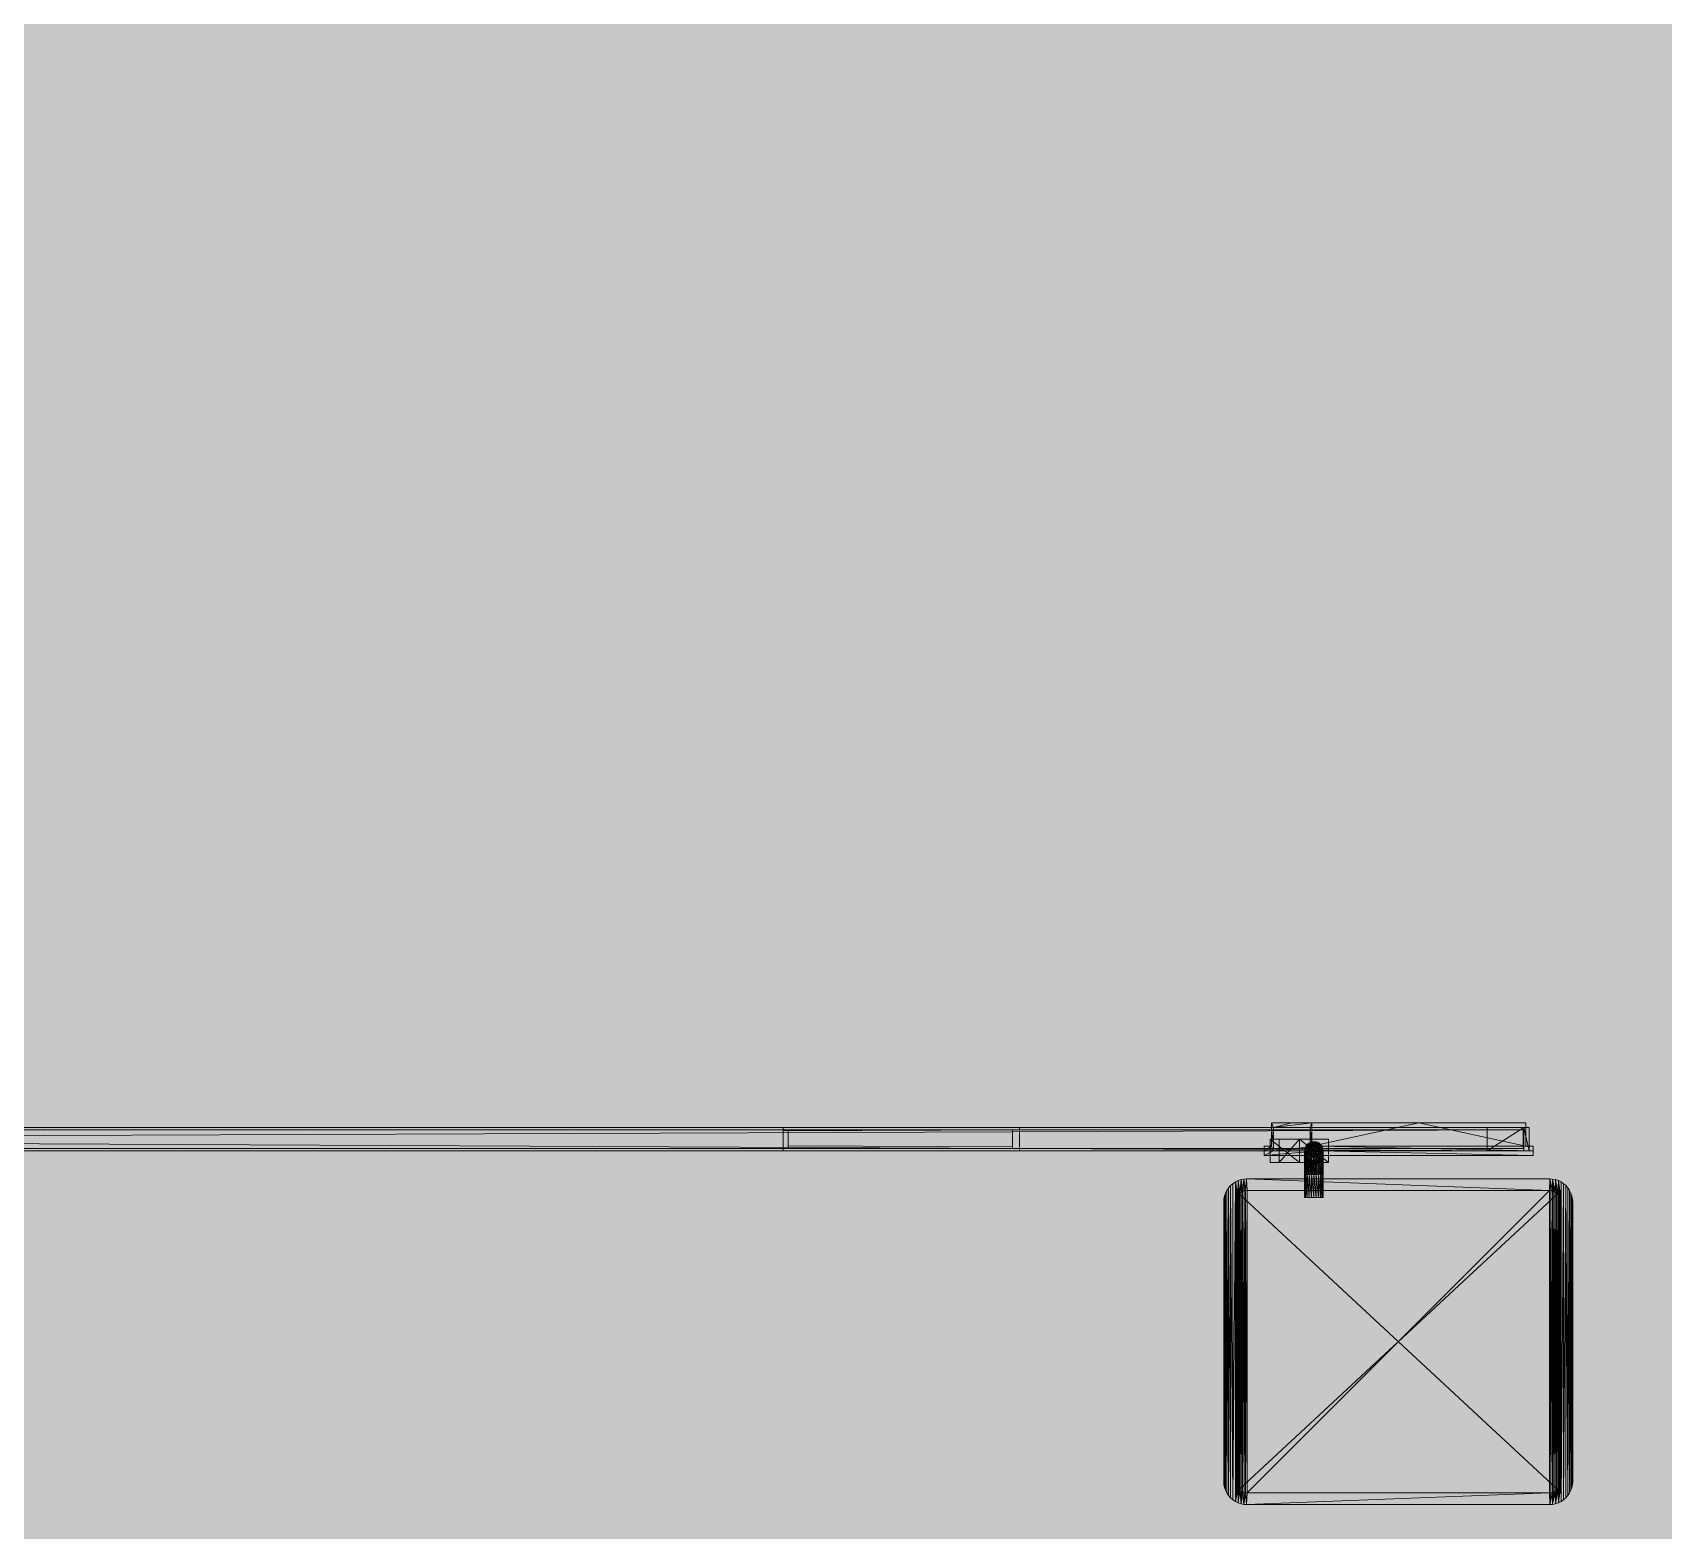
# Model space of a CAD drawing. Header units: millimetres. Extents: x -284281 to 1648660, y -821378 to -151356.
# Drawn here: x 422155 to 423837, y -271022 to -269477 of the extents above; entities that cross this region are included whole.
import ezdxf

# ---------------------------------------------------------------- set-up
doc = ezdxf.new("R2010")
doc.units = ezdxf.units.MM
doc.header["$MEASUREMENT"] = 0

# ---------------------------------------------------------------- blocks, each defined once
blk = doc.blocks.new('Dalle_31_2', base_point=(360548, -295062.6))
at = {"linetype": 'Continuous', "lineweight": 0, "true_color": 0x6f6f6f}
h = blk.add_hatch(color=8, dxfattribs=at)
h.paths.add_polyline_path([(360548, -295062.6), (487920.3, -293826.9), (487920.3, -270902.7), (487462.6, -270902.7), (472885.8, -271040.8), (472885.8, -271062.3, 0.001346), (472885.8, -271073), (472896.7, -273095.2, -0.414214), (470907.5, -275106), (462184.1, -275106, -0.005189), (462131, -275116.1), (454147.5, -275196.2), (438770.5, -275253.2, -0.386553), (436572.6, -273475.4, -0.025189), (436562.2, -273329.3), (436569.5, -267730.3, -0.098562), (436800.2, -266943.7), (436817.2, -266951.5, -0.258849), (438655, -265605.8), (438652.7, -265587.3), (439337.1, -265587.3), (439337.1, -265687.3), (439337.1, -270687.3), (469237.1, -270687.3), (469237.1, -265687.3), (470907.5, -265687.3), (472605.1, -265687.3), (472605.1, -163737.6), (371862.6, -163737.6), (371862.6, -271040.6), (371883, -271040.6), (371883.2, -272000.5), (371882.7, -272000.5, -0.409427), (367883.2, -275935), (360548, -275935)])
h.paths.add_polyline_path([(377135.1, -260640), (373845.1, -260640), (373845.1, -248365), (373845.1, -243090), (373845.1, -242190), (377135.1, -242190)], flags=0)
h.paths.add_polyline_path([(380203, -193810.6), (380203, -171995.6), (431505.8, -171995.6), (464309.6, -171995.6), (464309.6, -262265.6), (464309.6, -262365.6), (438593.7, -262350.6), (437925.6, -262350.6), (436549.6, -262350.6), (436549.6, -189810.6), (412055.1, -189810.6), (412055.1, -201780.6), (412055.1, -204495.6), (415454.1, -204495.6), (415454.1, -208495.6), (415454.1, -218295.6), (405655.1, -218295.6), (405655.1, -222495.6), (415474.6, -222495.6), (415474.6, -260810.6), (380203, -260810.6), (380203, -230015.6)], flags=0)
h.paths.add_polyline_path([(381436.6, -269433.9, -0.090319), (381558.3, -268727.6, -0.201449), (382612.2, -267592.7, -0.104211), (383417.5, -267415.1), (384017.5, -267409.4, -0.104045), (384824.9, -267571.2, -0.238255), (385983.8, -268953.3, -0.055189), (386036.4, -269390.3), (386038.4, -269611.4), (386050.6, -270890.3), (385792.1, -271892.8, -0.267949), (384069.6, -272909.1), (383469.6, -272914.8, -0.193717), (382078.8, -272370.2, -0.070569), (381728.2, -271931.3, -0.131652), (381450.8, -270933.8)], flags=0)
h.paths.add_polyline_path([(392016.5, -273452.1), (392030, -267377.8, -0.380557), (394016.5, -265609.8), (394094.2, -265609.8), (394094.2, -270609.8), (409094.2, -270609.8), (409094.2, -265609.8), (414055.7, -265609.8, -0.414214), (415555.7, -267109.8), (415555.7, -273660.7, -0.345502), (413836.8, -275433.4), (394027.3, -275599, -0.415791), (392016.5, -273599)], flags=0)
h.paths.add_polyline_path([(424209.6, -271504.1, -0.134474), (423930.5, -270484.9), (423930.5, -268984.9, -0.414214), (425930.5, -266984.9), (426530.5, -266984.9, -0.414214), (428530.5, -268984.9), (428530.5, -270484.9, -0.12882), (428273.5, -271465.6, -0.270936), (426530.5, -272484.9), (425930.5, -272484.9, -0.26498)], flags=0)
blk = doc.blocks.new('Forme_128_2')
at = {"color": 7, "linetype": 'Continuous', "lineweight": 20, "flags": 128}
for points in [[(423395.4, -270671), (423731.4, -270983)], [(423395.4, -270671), (423395.4, -270983)], [(423395.4, -270983), (423395.4, -270671)], [(423395.4, -270671), (423731.4, -270671)], [(423395.4, -270671), (423731.4, -270671)], [(423731.4, -270671), (423731.4, -270983)], [(423731.4, -270671), (423731.4, -270983)], [(423731.4, -270983), (423395.4, -270983)], [(423731.4, -270983), (423395.4, -270983)]]:
    blk.add_lwpolyline(points, dxfattribs=at)
blk = doc.blocks.new('Forme_129_2')
at = {"color": 7, "linetype": 'Continuous', "lineweight": 20, "flags": 128}
for points in [[(423395.4, -270671), (423731.4, -270671)], [(423395.4, -270983), (423731.4, -270671)], [(423395.4, -270671), (423395.4, -270983)], [(423731.4, -270983), (423731.4, -270671)], [(423395.4, -270983), (423731.4, -270983)]]:
    blk.add_lwpolyline(points, dxfattribs=at)
blk = doc.blocks.new('Forme_130_2')
at = {"color": 7, "linetype": 'Continuous', "lineweight": 20, "flags": 128}
blk.add_lwpolyline([(423440.5, -270618.2), (423461.4, -270618.2)], dxfattribs=at)
blk = doc.blocks.new('Forme_131_2')
at = {"color": 212, "linetype": 'Continuous', "lineweight": 5, "true_color": 0xcb00cc, "flags": 128}
blk.add_lwpolyline([(423395.4, -270971.7), (423395.5, -270972.6), (423395.6, -270973.2), (423395.8, -270974.1), (423396, -270974.8), (423396.3, -270975.6), (423396.6, -270976.2), (423397, -270977), (423397.4, -270977.6), (423397.9, -270978.3), (423398.3, -270978.8), (423398.9, -270979.5), (423399.6, -270980.1), (423400.1, -270980.5), (423400.8, -270981), (423401.4, -270981.4), (423402.2, -270981.8), (423402.8, -270982.1), (423403.6, -270982.4), (423404.3, -270982.6), (423405.1, -270982.8), (423405.8, -270982.9), (423406.7, -270983), (423407.4, -270983), (423584.2, -270983), (423719.4, -270983), (423720.3, -270983), (423720.9, -270982.9), (423721.8, -270982.7), (423722.5, -270982.6), (423723.3, -270982.3), (423724, -270982.1), (423724.8, -270981.7), (423725.4, -270981.4), (423726.1, -270980.9), (423726.7, -270980.5), (423727.4, -270979.9), (423727.9, -270979.5), (423728.3, -270979), (423728.9, -270978.3), (423729.3, -270977.8), (423729.8, -270977), (423730.1, -270976.4), (423730.5, -270975.6), (423730.7, -270975), (423731, -270974.1), (423731.1, -270973.5), (423731.3, -270972.6), (423731.3, -270971.9), (423731.4, -270971), (423731.4, -270846.2), (423731.4, -270683), (423731.3, -270682.3), (423731.3, -270681.4), (423731.1, -270680.8), (423731, -270679.9), (423730.8, -270679.3), (423730.5, -270678.4), (423730.2, -270677.8), (423729.8, -270677), (423729.4, -270676.4), (423728.9, -270675.7), (423728.5, -270675.2), (423727.9, -270674.5), (423727.2, -270673.9), (423726.7, -270673.5), (423725.9, -270673), (423725.4, -270672.6), (423724.6, -270672.2), (423724, -270671.9), (423723.1, -270671.6), (423722.5, -270671.4), (423721.6, -270671.2), (423720.9, -270671.1), (423720.1, -270671.1), (423719.4, -270671), (423542.6, -270671), (423407.4, -270671), (423406.5, -270671.1), (423405.8, -270671.1), (423404.9, -270671.3), (423404.3, -270671.4), (423403.4, -270671.7), (423402.8, -270671.9), (423402, -270672.3), (423401.4, -270672.6), (423400.6, -270673.1), (423400.1, -270673.5), (423399.4, -270674.1), (423398.9, -270674.5), (423398.4, -270675), (423397.9, -270675.7), (423397.5, -270676.3), (423397, -270677), (423396.7, -270677.6), (423396.3, -270678.4), (423396.1, -270679.1), (423395.8, -270679.9), (423395.7, -270680.6), (423395.5, -270681.4), (423395.4, -270682.1), (423395.4, -270683), (423395.4, -270807.8), (423395.4, -270971)], close=True, dxfattribs=at)
at = {"color": 7, "linetype": 'Continuous', "lineweight": 20, "flags": 128}
blk.add_lwpolyline([(423730.5, -270678.4), (423729.8, -270677), (423728.9, -270675.7), (423727.9, -270674.5), (423726.7, -270673.5), (423725.4, -270672.6), (423724, -270671.9), (423722.5, -270671.4), (423720.9, -270671.1), (423719.4, -270671), (423407.4, -270671), (423405.8, -270671.1), (423404.3, -270671.4), (423402.8, -270671.9), (423401.4, -270672.6), (423400.1, -270673.5), (423398.9, -270674.5), (423397.9, -270675.7), (423397, -270677), (423396.3, -270678.4), (423395.8, -270679.9), (423395.5, -270681.4), (423395.4, -270683), (423395.5, -270972.6), (423395.8, -270974.1), (423396.3, -270975.6), (423397, -270977), (423397.9, -270978.3), (423398.9, -270979.5), (423400.1, -270980.5), (423401.4, -270981.4), (423402.8, -270982.1), (423404.3, -270982.6), (423405.8, -270982.9), (423407.4, -270983), (423719.4, -270983), (423720.9, -270982.9), (423722.5, -270982.6), (423724, -270982.1), (423725.4, -270981.4), (423726.7, -270980.5), (423727.9, -270979.5), (423728.9, -270978.3), (423729.8, -270977), (423730.5, -270975.6), (423731, -270974.1), (423731.3, -270972.6), (423731.4, -270971), (423731.3, -270681.4), (423731, -270679.9)], close=True, dxfattribs=at)
for points in [[(423398.9, -270979.5), (423398.9, -270674.5)], [(423400.1, -270980.5), (423398.9, -270674.5)], [(423401.4, -270981.4), (423400.1, -270673.5)], [(423400.1, -270980.5), (423400.1, -270673.5)], [(423402.8, -270982.1), (423401.4, -270672.6)], [(423401.4, -270981.4), (423401.4, -270672.6)], [(423402.8, -270982.1), (423402.8, -270671.9)], [(423404.3, -270982.6), (423402.8, -270671.9)], [(423404.3, -270982.6), (423404.3, -270671.4)], [(423405.8, -270982.9), (423404.3, -270671.4)], [(423405.8, -270982.9), (423405.8, -270671.1)], [(423407.4, -270983), (423405.8, -270671.1)], [(423407.4, -270983), (423719.4, -270671)], [(423407.4, -270983), (423407.4, -270671)], [(423720.9, -270982.9), (423719.4, -270671)], [(423719.4, -270983), (423719.4, -270671)], [(423720.9, -270982.9), (423720.9, -270671.1)], [(423722.5, -270982.6), (423720.9, -270671.1)], [(423722.5, -270982.6), (423722.5, -270671.4)], [(423724, -270982.1), (423722.5, -270671.4)], [(423725.4, -270981.4), (423724, -270671.9)], [(423724, -270982.1), (423724, -270671.9)], [(423725.4, -270981.4), (423725.4, -270672.6)], [(423726.7, -270980.5), (423725.4, -270672.6)], [(423726.7, -270980.5), (423726.7, -270673.5)], [(423727.9, -270979.5), (423726.7, -270673.5)], [(423727.9, -270979.5), (423727.9, -270674.5)], [(423728.9, -270978.3), (423727.9, -270674.5)], [(423395.4, -270683), (423395.4, -270971), (423395.5, -270972.6)], [(423395.8, -270974.1), (423395.5, -270681.4)], [(423395.5, -270972.6), (423395.5, -270681.4)], [(423396.3, -270975.6), (423395.8, -270679.9)], [(423395.8, -270974.1), (423395.8, -270679.9)], [(423396.3, -270975.6), (423396.3, -270678.4)], [(423397, -270977), (423396.3, -270678.4)], [(423397.9, -270978.3), (423397, -270677)], [(423397, -270977), (423397, -270677)], [(423397.9, -270978.3), (423397.9, -270675.7)], [(423398.9, -270979.5), (423397.9, -270675.7)], [(423729.8, -270977), (423728.9, -270675.7)], [(423728.9, -270978.3), (423728.9, -270675.7)], [(423729.8, -270977), (423729.8, -270677)], [(423730.5, -270975.6), (423729.8, -270677)], [(423731, -270974.1), (423730.5, -270678.4)], [(423730.5, -270975.6), (423730.5, -270678.4)], [(423731.3, -270972.6), (423731, -270679.9)], [(423731, -270974.1), (423731, -270679.9)], [(423731.3, -270972.6), (423731.3, -270681.4)], [(423731.4, -270971), (423731.4, -270683), (423731.3, -270681.4)]]:
    blk.add_lwpolyline(points, dxfattribs=at)
blk = doc.blocks.new('Forme_132_2')
at = {"color": 7, "linetype": 'Continuous', "lineweight": 20, "flags": 128}
blk.add_lwpolyline([(423741.6, -270673.8), (423740.2, -270671), (423738.4, -270668.4), (423736.4, -270666), (423734, -270664), (423731.4, -270662.2), (423728.6, -270660.8), (423725.6, -270659.8), (423722.5, -270659.2), (423719.8, -270659), (423407, -270659), (423404.2, -270659.2), (423401.2, -270659.8), (423398.2, -270660.8), (423395.4, -270662.2), (423392.7, -270664), (423390.4, -270666), (423388.3, -270668.4), (423386.6, -270671), (423385.2, -270673.8), (423384.2, -270676.8), (423383.6, -270679.9), (423383.4, -270682.6), (423383.4, -270971.4), (423383.6, -270974.1), (423384.2, -270977.2), (423385.2, -270980.2), (423386.6, -270983), (423388.3, -270985.6), (423390.4, -270988), (423392.7, -270990.1), (423395.4, -270991.8), (423398.2, -270993.2), (423401.2, -270994.2), (423404.2, -270994.8), (423407, -270995), (423719.8, -270995), (423722.5, -270994.8), (423725.6, -270994.2), (423728.6, -270993.2), (423731.4, -270991.8), (423734, -270990.1), (423736.4, -270988), (423738.4, -270985.6), (423740.2, -270983), (423741.6, -270980.2), (423742.6, -270977.2), (423743.2, -270974.1), (423743.4, -270971.4), (423743.4, -270682.6), (423743.2, -270679.9), (423742.6, -270676.8)], close=True, dxfattribs=at)
for points in [[(423385.2, -270980.2), (423385.2, -270673.8)], [(423386.6, -270983), (423385.2, -270673.8)], [(423386.6, -270983), (423388.3, -270668.4)], [(423386.6, -270983), (423386.6, -270671)], [(423388.3, -270985.6), (423388.3, -270668.4)], [(423390.4, -270988), (423388.3, -270668.4)], [(423390.4, -270988), (423390.4, -270666)], [(423392.7, -270990.1), (423390.4, -270666)], [(423392.7, -270990.1), (423395.4, -270662.2)], [(423392.7, -270990.1), (423392.7, -270664)], [(423397, -270677), (423395.4, -270662.2)], [(423397.9, -270675.7), (423395.4, -270662.2)], [(423395.8, -270679.9), (423395.4, -270662.2)], [(423396.3, -270678.4), (423395.4, -270662.2)], [(423395.4, -270683), (423395.4, -270662.2)], [(423395.5, -270681.4), (423395.4, -270662.2)], [(423395.4, -270991.8), (423395.4, -270971), (423395.4, -270683), (423395.5, -270681.4), (423395.8, -270679.9), (423396.3, -270678.4), (423397, -270677), (423397.9, -270675.7), (423398.9, -270674.5), (423400.1, -270673.5), (423401.4, -270672.6), (423402.8, -270671.9), (423404.3, -270671.4), (423405.8, -270671.1), (423407.4, -270671), (423719.4, -270671)], [(423397.9, -270675.7), (423398.2, -270660.8)], [(423398.9, -270674.5), (423398.2, -270660.8)], [(423400.1, -270673.5), (423398.2, -270660.8)], [(423400.1, -270673.5), (423401.2, -270659.8)], [(423402.8, -270671.9), (423401.2, -270659.8)], [(423401.4, -270672.6), (423401.2, -270659.8)], [(423402.8, -270671.9), (423404.2, -270659.2)], [(423405.8, -270671.1), (423404.2, -270659.2)], [(423404.3, -270671.4), (423404.2, -270659.2)], [(423405.8, -270671.1), (423407, -270659)], [(423407, -270659), (423719.4, -270671), (423720.9, -270671.1), (423722.5, -270671.4), (423724, -270671.9), (423725.4, -270672.6), (423726.7, -270673.5), (423727.9, -270674.5), (423728.9, -270675.7), (423729.8, -270677), (423730.5, -270678.4), (423731, -270679.9), (423731.3, -270681.4), (423731.4, -270683), (423731.4, -270971), (423731.4, -270991.8)], [(423407.4, -270671), (423407, -270659)], [(423719.4, -270671), (423719.8, -270659)], [(423722.5, -270671.4), (423719.8, -270659)], [(423720.9, -270671.1), (423719.8, -270659)], [(423722.5, -270671.4), (423722.5, -270659.2)], [(423724, -270671.9), (423722.5, -270659.2)], [(423725.4, -270672.6), (423722.5, -270659.2)], [(423725.4, -270672.6), (423725.6, -270659.8)], [(423726.7, -270673.5), (423725.6, -270659.8)], [(423727.9, -270674.5), (423725.6, -270659.8)], [(423727.9, -270674.5), (423728.6, -270660.8)], [(423729.8, -270677), (423728.6, -270660.8)], [(423730.5, -270678.4), (423728.6, -270660.8)], [(423731, -270679.9), (423728.6, -270660.8)], [(423731.3, -270681.4), (423728.6, -270660.8)], [(423728.9, -270675.7), (423728.6, -270660.8)], [(423731.3, -270681.4), (423731.4, -270662.2)], [(423731.4, -270683), (423731.4, -270662.2)], [(423731.4, -270991.8), (423734, -270664)], [(423734, -270990.1), (423734, -270664)], [(423734, -270990.1), (423736.4, -270666)], [(423736.4, -270988), (423736.4, -270666)], [(423738.4, -270985.6), (423736.4, -270666)], [(423738.4, -270985.6), (423738.4, -270668.4)], [(423738.4, -270985.6), (423740.2, -270671)], [(423741.6, -270980.2), (423740.2, -270671)], [(423740.2, -270983), (423740.2, -270671)], [(423742.6, -270977.2), (423741.6, -270673.8)], [(423741.6, -270980.2), (423741.6, -270673.8)], [(423383.4, -270971.4), (423383.6, -270679.9)], [(423384.2, -270977.2), (423383.6, -270679.9)], [(423383.6, -270974.1), (423383.6, -270679.9)], [(423384.2, -270977.2), (423384.2, -270676.8)], [(423385.2, -270980.2), (423384.2, -270676.8)], [(423743.2, -270974.1), (423742.6, -270676.8)], [(423742.6, -270977.2), (423742.6, -270676.8)], [(423743.4, -270971.4), (423743.2, -270679.9)], [(423743.2, -270974.1), (423743.2, -270679.9)], [(423719.4, -270983), (423407.4, -270983), (423405.8, -270982.9), (423404.3, -270982.6), (423402.8, -270982.1), (423401.4, -270981.4), (423400.1, -270980.5), (423398.9, -270979.5), (423397.9, -270978.3), (423397, -270977), (423396.3, -270975.6), (423395.8, -270974.1), (423395.5, -270972.6), (423395.4, -270971)], [(423395.4, -270991.8), (423395.5, -270972.6)], [(423395.4, -270991.8), (423395.8, -270974.1)], [(423395.4, -270991.8), (423396.3, -270975.6)], [(423395.4, -270991.8), (423397, -270977)], [(423731, -270974.1), (423730.5, -270975.6), (423729.8, -270977), (423728.9, -270978.3), (423727.9, -270979.5), (423726.7, -270980.5), (423725.4, -270981.4), (423724, -270982.1), (423722.5, -270982.6), (423720.9, -270982.9), (423719.4, -270983), (423407, -270995)], [(423731.4, -270971), (423731.3, -270972.6), (423728.6, -270993.2)], [(423731.3, -270972.6), (423731, -270974.1), (423728.6, -270993.2)], [(423728.6, -270993.2), (423730.5, -270975.6)], [(423728.6, -270993.2), (423729.8, -270977)], [(423731.3, -270972.6), (423731.4, -270991.8)], [(423395.4, -270991.8), (423397.9, -270978.3)], [(423398.2, -270993.2), (423397.9, -270978.3)], [(423398.2, -270993.2), (423398.9, -270979.5)], [(423398.2, -270993.2), (423400.1, -270980.5)], [(423401.2, -270994.2), (423400.1, -270980.5)], [(423401.2, -270994.2), (423401.4, -270981.4)], [(423401.2, -270994.2), (423402.8, -270982.1)], [(423404.2, -270994.8), (423402.8, -270982.1)], [(423404.2, -270994.8), (423404.3, -270982.6)], [(423404.2, -270994.8), (423405.8, -270982.9)], [(423407, -270995), (423405.8, -270982.9)], [(423407, -270995), (423407.4, -270983)], [(423719.8, -270995), (423719.4, -270983)], [(423719.8, -270995), (423722.5, -270982.6)], [(423719.8, -270995), (423720.9, -270982.9)], [(423722.5, -270994.8), (423725.4, -270981.4)], [(423722.5, -270994.8), (423724, -270982.1)], [(423722.5, -270994.8), (423722.5, -270982.6)], [(423725.6, -270994.2), (423725.4, -270981.4)], [(423725.6, -270994.2), (423727.9, -270979.5)], [(423725.6, -270994.2), (423726.7, -270980.5)], [(423728.6, -270993.2), (423727.9, -270979.5)], [(423728.6, -270993.2), (423728.9, -270978.3)]]:
    blk.add_lwpolyline(points, dxfattribs=at)
blk = doc.blocks.new('Forme_133_2')
at = {"color": 7, "linetype": 'Continuous', "lineweight": 20, "flags": 128}
for points in [[(423474.3, -270601.4), (423453.5, -270601.4), (423432.7, -270601.4)], [(423432.7, -270625.4), (423432.7, -270601.4)], [(423434.6, -270606.2), (423432.7, -270601.4)], [(423434.6, -270606.2), (423432.7, -270625.4)], [(423474.3, -270601.4), (423434.6, -270606.2)], [(423453.5, -270601.4), (423434.6, -270606.2)], [(423472.5, -270606.2), (423434.6, -270606.2)], [(423434.6, -270630.2), (423434.6, -270606.2)], [(423472.5, -270606.2), (423474.3, -270601.4)], [(423472.5, -270606.2), (423472.5, -270630.2)], [(423474.3, -270625.4), (423472.5, -270606.2)], [(423474.3, -270601.4), (423584.6, -270601.4), (423694.9, -270601.4)], [(423694.9, -270625.4), (423584.6, -270601.4), (423474.3, -270625.4)], [(423474.3, -270601.4), (423474.3, -270625.4)], [(423694.9, -270601.4), (423694.9, -270625.4)], [(423425.2, -270635), (423425.2, -270630.2), (423425.2, -270625.4)], [(423425.2, -270625.4), (423432.7, -270625.4)], [(423432.7, -270625.4), (423425.2, -270630.2)], [(423425.2, -270630.2), (423434.6, -270630.2), (423472.5, -270630.2), (423481.9, -270630.2)], [(423434.6, -270630.2), (423425.2, -270635)], [(423481.9, -270630.2), (423425.2, -270635)], [(423481.9, -270635), (423425.2, -270635)], [(423434.6, -270630.2), (423432.7, -270625.4)], [(423472.5, -270626.1), (423434.6, -270630.2)], [(423474.3, -270625.4), (423472.5, -270630.2)], [(423481.9, -270625.4), (423472.5, -270630.2)], [(423474.3, -270625.4), (423481.9, -270625.4)], [(423481.9, -270625.4), (423702.5, -270625.4)], [(423702.5, -270630.2), (423481.9, -270625.4)], [(423481.9, -270625.4), (423481.9, -270630.2), (423481.9, -270635)], [(423481.9, -270630.2), (423702.5, -270630.2)], [(423702.5, -270635), (423481.9, -270630.2)], [(423702.5, -270635), (423481.9, -270635)], [(423702.5, -270625.4), (423702.5, -270630.2), (423702.5, -270635)]]:
    blk.add_lwpolyline(points, dxfattribs=at)
blk = doc.blocks.new('Forme_134_2')
at = {"color": 7, "linetype": 'Continuous', "lineweight": 20, "flags": 128}
for points in [[(423693, -270606.2), (423655.2, -270630.2)], [(423655.2, -270606.2), (423655.2, -270630.2)], [(423693, -270606.2), (423655.2, -270606.2)], [(423698.6, -270630.2), (423693, -270606.2)], [(423698.6, -270606.2), (423693, -270606.2)], [(423693, -270630.2), (423693, -270606.2)], [(423698.6, -270630.2), (423698.6, -270606.2)], [(423655.2, -270630.2), (423693, -270630.2)], [(423698.6, -270630.2), (423693, -270630.2)]]:
    blk.add_lwpolyline(points, dxfattribs=at)
blk = doc.blocks.new('Forme_135_2')
at = {"color": 7, "linetype": 'Continuous', "lineweight": 20, "flags": 128}
for points in [[(418621.8, -270608.6), (423165.6, -270608.6)], [(423165.6, -270610.6), (418621.8, -270627.8)], [(423140.6, -270608.6), (422934.1, -270608.6)], [(423165.6, -270608.6), (423692.1, -270608.6)], [(423692.1, -270608.6), (423165.6, -270610.6)], [(423692.1, -270608.6), (423692.1, -270627.8)], [(418621.8, -270627.8), (423165.6, -270627.8)], [(423165.6, -270626), (422934.1, -270625.1)], [(423165.6, -270627.8), (422934.1, -270627.8)], [(423165.6, -270627.8), (422965.9, -270627.8)], [(423165.6, -270627.8), (423692.1, -270627.8)]]:
    blk.add_lwpolyline(points, dxfattribs=at)
at = {"color": 212, "linetype": 'Continuous', "lineweight": 5, "true_color": 0xcb00cc, "flags": 128}
for points in [[(423165.6, -270608.6), (423140.6, -270608.6), (422934.1, -270608.6)], [(422934.1, -270608.6), (422934.1, -270625.1), (422934.1, -270627.8)], [(423165.6, -270627.8), (423165.6, -270610.6), (423165.6, -270608.6)], [(422934.1, -270627.8), (422965.9, -270627.8), (423165.6, -270627.8)]]:
    blk.add_lwpolyline(points, dxfattribs=at)
blk = doc.blocks.new('Forme_136_2')
at = {"color": 7, "linetype": 'Continuous', "lineweight": 20, "flags": 128}
for points in [[(423172.6, -270606.2), (418622.8, -270606.2)], [(423172.6, -270627.7), (418622.8, -270606.2)], [(422928.9, -270606.2), (423172.6, -270606.2)], [(423172.6, -270606.2), (422962.4, -270606.2)], [(423693, -270606.2), (423172.6, -270606.2)], [(423693, -270606.2), (423693, -270630.2)], [(423172.6, -270608.5), (422928.9, -270609.6)], [(423172.6, -270630.2), (418622.8, -270630.2)], [(422928.9, -270630.2), (423146.5, -270630.2)], [(423693, -270630.2), (423172.6, -270627.7)], [(423693, -270630.2), (423172.6, -270630.2)]]:
    blk.add_lwpolyline(points, dxfattribs=at)
at = {"color": 212, "linetype": 'Continuous', "lineweight": 5, "true_color": 0xcb00cc, "flags": 128}
for points in [[(422928.9, -270606.2), (422928.9, -270609.6), (422928.9, -270630.2)], [(423172.6, -270606.2), (422962.4, -270606.2), (422928.9, -270606.2)], [(423172.6, -270630.2), (423172.6, -270627.7), (423172.6, -270606.2)], [(422928.9, -270630.2), (423146.5, -270630.2), (423172.6, -270630.2)]]:
    blk.add_lwpolyline(points, dxfattribs=at)
blk = doc.blocks.new('Forme_138_2')
at = {"color": 7, "linetype": 'Continuous', "lineweight": 20, "flags": 128}
blk.add_lwpolyline([(423476.4, -270651.1), (423476.4, -270654.2)], dxfattribs=at)
blk = doc.blocks.new('Forme_139_2')
at = {"color": 7, "linetype": 'Continuous', "lineweight": 20, "flags": 128}
blk.add_lwpolyline([(423486, -270630.2), (423486, -270630.3), (423485.7, -270632.8), (423484.7, -270635.1), (423483.1, -270637.1), (423481.1, -270638.6), (423478.8, -270639.5), (423476.3, -270639.8), (423473.8, -270639.4), (423471.5, -270638.5), (423469.5, -270636.9), (423468, -270634.9), (423467.1, -270632.6), (423466.8, -270630.1), (423467.2, -270627.6), (423468.2, -270625.3), (423469.7, -270623.3), (423471.7, -270621.8), (423474, -270620.9), (423476.5, -270620.6), (423479, -270621), (423481.3, -270622), (423483.3, -270623.5), (423484.8, -270625.5), (423485.7, -270627.8)], close=True, dxfattribs=at)
for points in [[(423486, -270630.4), (423485.7, -270628.1), (423484.8, -270625.8), (423483.3, -270623.8), (423481.3, -270622.2), (423479, -270621.2), (423476.5, -270620.9), (423474, -270621.2), (423471.7, -270622.1), (423469.7, -270623.6), (423468.2, -270625.5), (423467.2, -270627.8), (423466.8, -270630.2)], [(423486, -270630.7), (423485.7, -270628.7), (423484.8, -270626.5), (423483.3, -270624.5), (423481.3, -270623), (423479, -270622.1), (423476.5, -270621.7), (423474, -270622), (423471.7, -270622.9), (423469.7, -270624.4), (423468.2, -270626.3), (423467.2, -270628.5), (423466.9, -270630.5)], [(423485.9, -270631.2), (423485.7, -270629.8), (423484.8, -270627.7), (423483.3, -270625.8), (423481.3, -270624.4), (423479, -270623.5), (423476.5, -270623.2), (423474, -270623.4), (423471.7, -270624.3), (423469.7, -270625.7), (423468.2, -270627.5), (423467.2, -270629.6), (423466.9, -270631.1)], [(423467.2, -270627.6), (423468.2, -270625.5), (423469.7, -270624.4)], [(423468.2, -270625.3), (423469.7, -270623.6)], [(423476.5, -270620.6), (423474, -270621.2), (423471.7, -270622.9), (423469.7, -270625.7)], [(423476.5, -270620.9), (423474, -270622), (423471.7, -270624.3), (423469.7, -270627.5)], [(423474, -270620.9), (423471.7, -270622.1), (423469.7, -270624.4)], [(423476.5, -270621.7), (423474, -270623.4), (423471.7, -270626.2), (423469.7, -270629.7)], [(423471.7, -270621.8), (423469.7, -270623.6)], [(423476.5, -270623.2), (423474, -270625.3), (423471.7, -270628.5), (423469.7, -270632.4)], [(423469.7, -270637), (423469.7, -270635.4), (423469.7, -270632.4), (423469.7, -270629.7), (423469.7, -270627.5), (423469.7, -270625.7), (423469.7, -270624.4), (423469.7, -270623.6), (423469.7, -270623.3)], [(423471.7, -270638.6), (423471.7, -270638), (423471.7, -270634.5), (423471.7, -270631.3), (423471.7, -270628.5), (423471.7, -270626.2), (423471.7, -270624.3), (423471.7, -270622.9), (423471.7, -270622.1), (423471.7, -270621.8)], [(423476.5, -270620.6), (423474, -270620.9), (423474, -270621.2), (423474, -270622), (423474, -270623.4), (423474, -270625.3), (423474, -270627.8), (423474, -270630.6), (423474, -270633.9), (423474, -270637.6), (423474, -270639.5)], [(423483.3, -270625.8), (423481.3, -270623), (423479, -270621.2), (423476.5, -270620.6)], [(423476.5, -270620.6), (423476.5, -270620.9), (423476.5, -270621.7), (423476.5, -270623.2), (423476.5, -270625.1), (423476.5, -270627.5), (423476.5, -270630.4), (423476.5, -270633.7), (423476.5, -270637.4), (423476.5, -270639.8)], [(423483.3, -270627.6), (423481.3, -270624.4), (423479, -270622.1), (423476.5, -270620.9)], [(423483.3, -270629.8), (423481.3, -270626.3), (423479, -270623.5), (423476.5, -270621.7)], [(423481.3, -270628.6), (423479, -270625.4), (423476.5, -270623.2)], [(423479, -270621), (423479, -270621.2), (423479, -270622.1), (423479, -270623.5), (423479, -270625.4), (423479, -270627.8), (423479, -270630.7), (423479, -270634), (423479, -270637.6), (423479, -270639.4)], [(423483.3, -270624.5), (423481.3, -270622.2), (423479, -270621)], [(423481.3, -270622), (423481.3, -270622.2), (423481.3, -270623), (423481.3, -270624.4), (423481.3, -270626.3), (423481.3, -270628.6), (423481.3, -270631.4), (423481.3, -270634.6), (423481.3, -270638.1), (423481.3, -270638.4)], [(423483.3, -270623.8), (423481.3, -270622)], [(423483.3, -270623.5), (423483.3, -270623.8), (423483.3, -270624.5), (423483.3, -270625.8), (423483.3, -270627.6), (423483.3, -270629.8), (423483.3, -270632.5), (423483.3, -270635.5), (423483.3, -270636.9)], [(423483.3, -270623.8), (423484.8, -270625.5)], [(423466.8, -270630.1), (423467.2, -270627.8), (423468.2, -270626.3), (423469.7, -270625.7)], [(423466.8, -270630.2), (423467.2, -270628.5), (423468.2, -270627.5), (423469.7, -270627.5)], [(423466.8, -270678.2), (423466.8, -270654.2), (423466.8, -270651.1), (423466.8, -270648), (423466.8, -270645), (423466.8, -270642.1), (423466.8, -270639.5), (423466.8, -270637.2), (423466.8, -270635.1), (423466.8, -270633.3), (423466.8, -270631.9), (423466.8, -270630.9), (423466.8, -270630.3), (423466.8, -270630.1)], [(423466.8, -270630.3), (423467.1, -270632.8), (423468, -270635.1), (423469.5, -270637.1), (423471.5, -270638.6), (423473.8, -270639.6), (423476.3, -270640), (423478.8, -270639.7), (423481.1, -270638.7), (423483.1, -270637.2), (423484.7, -270635.3), (423485.7, -270633), (423486, -270630.5)], [(423467.1, -270632.6), (423466.8, -270630.3)], [(423466.8, -270630.9), (423467.1, -270633.3), (423468, -270635.6), (423469.5, -270637.5), (423471.5, -270639), (423473.8, -270640), (423476.3, -270640.3), (423478.8, -270640), (423481.1, -270639.1), (423483.1, -270637.7), (423484.7, -270635.8), (423485.7, -270633.5), (423486, -270631.1)], [(423468, -270634.9), (423467.1, -270632.8), (423466.8, -270630.9)], [(423466.8, -270631.9), (423467.1, -270634.2), (423468, -270636.4), (423469.5, -270638.2), (423471.5, -270639.7), (423473.8, -270640.6), (423476.3, -270640.9), (423478.8, -270640.6), (423481.1, -270639.8), (423483.1, -270638.4), (423484.7, -270636.6), (423485.7, -270634.4), (423486, -270632.2)], [(423469.5, -270636.9), (423468, -270635.1), (423467.1, -270633.3), (423466.8, -270631.9)], [(423466.8, -270678.2), (423467.1, -270654.3), (423467.1, -270651.4), (423467.1, -270648.6), (423467.1, -270645.9), (423467.1, -270643.4), (423467.1, -270641), (423467.1, -270638.9), (423467.1, -270637), (423467.1, -270635.5), (423467.1, -270634.2), (423467.1, -270633.3), (423467.1, -270632.8), (423467.1, -270632.6)], [(423466.8, -270633.3), (423467.1, -270635.5), (423468, -270637.5), (423469.5, -270639.2), (423471.5, -270640.6), (423473.8, -270641.4), (423476.3, -270641.8), (423478.8, -270641.5), (423481.1, -270640.7), (423483.1, -270639.4), (423484.7, -270637.7), (423485.7, -270635.7), (423486, -270633.5)], [(423469.5, -270637.1), (423468, -270635.6), (423467.1, -270634.2), (423466.8, -270633.3)], [(423466.8, -270635.1), (423467.1, -270637), (423468, -270638.9), (423469.5, -270640.5), (423471.5, -270641.7), (423473.8, -270642.5), (423476.3, -270642.8), (423478.8, -270642.6), (423481.1, -270641.8), (423483.1, -270640.6), (423484.7, -270639.1), (423485.7, -270637.2), (423486, -270635.3)], [(423469.5, -270637.5), (423468, -270636.4), (423467.1, -270635.5), (423466.8, -270635.1)], [(423469.5, -270638.2), (423468, -270637.5), (423467.1, -270637), (423466.8, -270637.2)], [(423466.8, -270637.2), (423467.1, -270638.9), (423468, -270640.6), (423469.5, -270642), (423471.5, -270643.1), (423473.8, -270643.8), (423476.3, -270644), (423478.8, -270643.8), (423481.1, -270643.2), (423483.1, -270642.1), (423484.7, -270640.7), (423485.7, -270639.1), (423486, -270637.3)], [(423469.5, -270639.2), (423468, -270638.9), (423467.1, -270638.9), (423466.8, -270639.5)], [(423466.8, -270639.5), (423467.1, -270641), (423468, -270642.5), (423469.5, -270643.7), (423471.5, -270644.6), (423473.8, -270645.2), (423476.3, -270645.5), (423478.8, -270645.3), (423481.1, -270644.7), (423483.1, -270643.8), (423484.7, -270642.6), (423485.7, -270641.2), (423486, -270639.7)], [(423469.5, -270640.5), (423468, -270640.6), (423467.1, -270641), (423466.8, -270642.1)], [(423466.9, -270630.7), (423467.2, -270629.6), (423468.2, -270629.2), (423469.7, -270629.7)], [(423485.8, -270631.9), (423485.7, -270631.4), (423484.8, -270629.4), (423483.3, -270627.6), (423481.3, -270626.3), (423479, -270625.4), (423476.5, -270625.1), (423474, -270625.3), (423471.7, -270626.2), (423469.7, -270627.5), (423468.2, -270629.2), (423467.2, -270631.2), (423467, -270632)], [(423467, -270631.6), (423467.2, -270631.2), (423468.2, -270631.3), (423469.7, -270632.4)], [(423467.1, -270678.2), (423468, -270654.4), (423468, -270651.7), (423468, -270649.2), (423468, -270646.8), (423468, -270644.6), (423468, -270642.5), (423468, -270640.6), (423468, -270638.9), (423468, -270637.5), (423468, -270636.4), (423468, -270635.6), (423468, -270635.1), (423468, -270634.9)], [(423467.2, -270632.7), (423467.2, -270631.2), (423467.2, -270629.6), (423467.2, -270628.5), (423467.2, -270627.8), (423467.2, -270627.6)], [(423485.6, -270633), (423484.8, -270631.4), (423483.3, -270629.8), (423481.3, -270628.6), (423479, -270627.8), (423476.5, -270627.5), (423474, -270627.8), (423471.7, -270628.5), (423469.7, -270629.7), (423468.2, -270631.3), (423467.3, -270632.9)], [(423467.4, -270633.2), (423468.2, -270633.8), (423469.7, -270635.4)], [(423485, -270634.3), (423484.8, -270633.9), (423483.3, -270632.5), (423481.3, -270631.4), (423479, -270630.7), (423476.5, -270630.4), (423474, -270630.6), (423471.7, -270631.3), (423469.7, -270632.4), (423468.2, -270633.8), (423467.8, -270634.3)], [(423468.2, -270635.1), (423468.2, -270633.8), (423468.2, -270631.3), (423468.2, -270629.2), (423468.2, -270627.5), (423468.2, -270626.3), (423468.2, -270625.5), (423468.2, -270625.3)], [(423483.9, -270636), (423483.3, -270635.5), (423481.3, -270634.6), (423479, -270634), (423476.5, -270633.7), (423474, -270633.9), (423471.7, -270634.5), (423469.7, -270635.4), (423468.9, -270636)], [(423469.5, -270678.2), (423469.5, -270654.4), (423469.5, -270652), (423469.5, -270649.7), (423469.5, -270647.6), (423469.5, -270645.6), (423469.5, -270643.7), (423469.5, -270642), (423469.5, -270640.5), (423469.5, -270639.2), (423469.5, -270638.2), (423469.5, -270637.5), (423469.5, -270637.1), (423469.5, -270636.9)], [(423469.5, -270636.9), (423471.5, -270638.6), (423473.8, -270640), (423476.3, -270640.9)], [(423469.5, -270637.1), (423471.5, -270639), (423473.8, -270640.6), (423476.3, -270641.8)], [(423469.5, -270637.5), (423471.5, -270639.7), (423473.8, -270641.4), (423476.3, -270642.8)], [(423486, -270654.2), (423485.7, -270651.4), (423484.7, -270649.3), (423483.1, -270647.7), (423481.1, -270646.4), (423478.8, -270645.3), (423476.3, -270644), (423473.8, -270642.5), (423471.5, -270640.6), (423469.5, -270638.2)], [(423485.7, -270654.3), (423484.7, -270651.7), (423483.1, -270649.8), (423481.1, -270648.2), (423478.8, -270646.9), (423476.3, -270645.5), (423473.8, -270643.8), (423471.5, -270641.7), (423469.5, -270639.2)], [(423476.5, -270625.1), (423474, -270627.8), (423471.7, -270631.3), (423469.7, -270635.4)], [(423476.5, -270627.5), (423474, -270630.6), (423471.7, -270634.5), (423470.3, -270637.5)], [(423481.6, -270638.2), (423481.3, -270638.1), (423479, -270637.6), (423476.5, -270637.4), (423474, -270637.6), (423471.7, -270638), (423471.2, -270638.2)], [(423476.5, -270630.4), (423474, -270633.9), (423471.7, -270638), (423471.5, -270638.5)], [(423471.5, -270678.2), (423471.5, -270654.5), (423471.5, -270652.2), (423471.5, -270650.1), (423471.5, -270648.2), (423471.5, -270646.3), (423471.5, -270644.6), (423471.5, -270643.1), (423471.5, -270641.7), (423471.5, -270640.6), (423471.5, -270639.7), (423471.5, -270639), (423471.5, -270638.6), (423471.5, -270638.5)], [(423471.5, -270638.5), (423473.8, -270639.6), (423476.3, -270640.3)], [(423471.5, -270638.5), (423473.8, -270639.4), (423473.8, -270639.6), (423473.8, -270640), (423473.8, -270640.6), (423473.8, -270641.4), (423473.8, -270642.5), (423473.8, -270643.8), (423473.8, -270645.2), (423473.8, -270646.8), (423473.8, -270648.6), (423473.8, -270650.4), (423473.8, -270652.3), (423473.8, -270654.5), (423473.8, -270678.2)], [(423479, -270630.7), (423476.5, -270633.7), (423474, -270637.6), (423473.2, -270639.2)], [(423478.8, -270678.2), (423476.3, -270654.5), (423476.3, -270652.3), (423476.3, -270650.5), (423476.3, -270648.7), (423476.3, -270647), (423476.3, -270645.5), (423476.3, -270644), (423476.3, -270642.8), (423476.3, -270641.8), (423476.3, -270640.9), (423476.3, -270640.3), (423476.3, -270640), (423476.3, -270639.8), (423473.8, -270639.4)], [(423473.8, -270639.4), (423476.3, -270640)], [(423475.2, -270639.6), (423476.5, -270637.4), (423479, -270634), (423481.3, -270631.4), (423483.3, -270629.8), (423484.8, -270629.4), (423485.7, -270629.8), (423485.9, -270630.8)], [(423476.3, -270640.9), (423478.8, -270640), (423481.1, -270638.7), (423483.1, -270637.1)], [(423476.3, -270641.8), (423478.8, -270640.6), (423481.1, -270639.1), (423483.1, -270637.2)], [(423476.3, -270642.8), (423478.8, -270641.5), (423481.1, -270639.8), (423483.1, -270637.7)], [(423476.3, -270644), (423478.8, -270642.6), (423481.1, -270640.7), (423483.1, -270638.4)], [(423476.3, -270640.3), (423478.8, -270639.7), (423481.1, -270638.6)], [(423476.3, -270640), (423478.8, -270639.5)], [(423481.3, -270631.4), (423479, -270627.8), (423476.5, -270625.1)], [(423479, -270630.7), (423476.5, -270627.5)], [(423477.7, -270639.6), (423479, -270637.6), (423481.3, -270634.6), (423483.3, -270632.5), (423484.8, -270631.4), (423485.7, -270631.4), (423485.8, -270631.6)], [(423478.8, -270643.8), (423481.1, -270641.8), (423483.1, -270639.4)], [(423478.8, -270678.2), (423478.8, -270654.5), (423478.8, -270652.3), (423478.8, -270650.4), (423478.8, -270648.6), (423478.8, -270646.9), (423478.8, -270645.3), (423478.8, -270643.8), (423478.8, -270642.6), (423478.8, -270641.5), (423478.8, -270640.6), (423478.8, -270640), (423478.8, -270639.7), (423478.8, -270639.5)], [(423480.9, -270638.7), (423481.3, -270638.1), (423483.3, -270635.5), (423484.8, -270633.9), (423485.3, -270633.6)], [(423481.1, -270638.6), (423481.1, -270638.7), (423481.1, -270639.1), (423481.1, -270639.8), (423481.1, -270640.7), (423481.1, -270641.8), (423481.1, -270643.2), (423481.1, -270644.7), (423481.1, -270646.4), (423481.1, -270648.2), (423481.1, -270650.2), (423481.1, -270652.2), (423481.1, -270654.5), (423481.1, -270678.2)], [(423481.1, -270643.2), (423483.1, -270640.6)], [(423486, -270632.2), (423485.7, -270633.5), (423484.7, -270635.3), (423483.1, -270637.1)], [(423486, -270633.5), (423485.7, -270634.4), (423484.7, -270635.8), (423483.1, -270637.2)], [(423486, -270635.3), (423485.7, -270635.7), (423484.7, -270636.6), (423483.1, -270637.7)], [(423483.1, -270637.1), (423483.1, -270637.2), (423483.1, -270637.7), (423483.1, -270638.4), (423483.1, -270639.4), (423483.1, -270640.6), (423483.1, -270642.1), (423483.1, -270643.8), (423483.1, -270645.7), (423483.1, -270647.7), (423483.1, -270649.8), (423483.1, -270652), (423483.1, -270654.4), (423483.1, -270678.2)], [(423486, -270637.3), (423485.7, -270637.2), (423484.7, -270637.7), (423483.1, -270638.4)], [(423486, -270639.7), (423485.7, -270639.1), (423484.7, -270639.1), (423483.1, -270639.4)], [(423486, -270642.3), (423485.7, -270641.2), (423484.7, -270640.7), (423483.1, -270640.6)], [(423483.3, -270624.5), (423484.8, -270625.8), (423485.7, -270627.8)], [(423483.3, -270625.8), (423484.8, -270626.5), (423485.7, -270628.1), (423486, -270630.2)], [(423483.3, -270627.6), (423484.8, -270627.7), (423485.7, -270628.7), (423486, -270630.4)], [(423486, -270631.1), (423485.7, -270633), (423484.7, -270635.1)], [(423484.7, -270635.1), (423484.7, -270635.3), (423484.7, -270635.8), (423484.7, -270636.6), (423484.7, -270637.7), (423484.7, -270639.1), (423484.7, -270640.7), (423484.7, -270642.6), (423484.7, -270644.7), (423484.7, -270646.9), (423484.7, -270649.3), (423484.7, -270651.7), (423484.7, -270654.4), (423485.7, -270678.2)], [(423484.8, -270625.5), (423484.8, -270625.8), (423484.8, -270626.5), (423484.8, -270627.7), (423484.8, -270629.4), (423484.8, -270631.4), (423484.8, -270633.9), (423484.8, -270634.8)], [(423485.7, -270627.8), (423485.7, -270628.1), (423485.7, -270628.7), (423485.7, -270629.8), (423485.7, -270631.4), (423485.7, -270632.3)], [(423486, -270630.5), (423485.7, -270632.8)], [(423485.7, -270632.8), (423485.7, -270633), (423485.7, -270633.5), (423485.7, -270634.4), (423485.7, -270635.7), (423485.7, -270637.2), (423485.7, -270639.1), (423485.7, -270641.2), (423485.7, -270643.5), (423485.7, -270646), (423485.7, -270648.7), (423485.7, -270651.4), (423485.7, -270654.3), (423486, -270678.2)], [(423486, -270630.2), (423486, -270630.4)], [(423486, -270678.2), (423486, -270654.2), (423486, -270651.1), (423486, -270648), (423486, -270645.1), (423486, -270642.3), (423486, -270639.7), (423486, -270637.3), (423486, -270635.3), (423486, -270633.5), (423486, -270632.2), (423486, -270631.1), (423486, -270630.5), (423486, -270630.3)], [(423471.5, -270641.7), (423469.5, -270642), (423468, -270642.5), (423467.1, -270643.4), (423466.8, -270645)], [(423466.8, -270642.1), (423467.1, -270643.4), (423468, -270644.6), (423469.5, -270645.6), (423471.5, -270646.3), (423473.8, -270646.8), (423476.3, -270647), (423478.8, -270646.9), (423481.1, -270646.4), (423483.1, -270645.7), (423484.7, -270644.7), (423485.7, -270643.5), (423486, -270642.3)], [(423471.5, -270643.1), (423469.5, -270643.7), (423468, -270644.6), (423467.1, -270645.9), (423466.8, -270648)], [(423466.8, -270645), (423467.1, -270645.9), (423468, -270646.8), (423469.5, -270647.6), (423471.5, -270648.2), (423473.8, -270648.6), (423476.3, -270648.7), (423478.8, -270648.6), (423481.1, -270648.2), (423483.1, -270647.7), (423484.7, -270646.9), (423485.7, -270646), (423486, -270645.1)], [(423469.5, -270645.6), (423468, -270646.8), (423467.1, -270648.6), (423466.8, -270651.1)], [(423469.5, -270647.6), (423468, -270649.2), (423467.1, -270651.4), (423466.8, -270654.2)], [(423466.8, -270648), (423467.1, -270648.6), (423468, -270649.2), (423469.5, -270649.7), (423471.5, -270650.1), (423473.8, -270650.4), (423476.3, -270650.5), (423478.8, -270650.4), (423481.1, -270650.2), (423483.1, -270649.8), (423484.7, -270649.3), (423485.7, -270648.7), (423486, -270648)], [(423466.8, -270651.1), (423467.1, -270651.4), (423468, -270651.7), (423469.5, -270652), (423471.5, -270652.2), (423473.8, -270652.3), (423476.3, -270652.3), (423478.8, -270652.3), (423481.1, -270652.2), (423483.1, -270652), (423484.7, -270651.7), (423485.7, -270651.4), (423486, -270651.1)], [(423466.8, -270654.2), (423467.1, -270654.3), (423468, -270654.4), (423469.5, -270654.4), (423471.5, -270654.5), (423473.8, -270654.5), (423476.3, -270654.5), (423478.8, -270654.5), (423481.1, -270654.5), (423483.1, -270654.4), (423484.7, -270654.4), (423485.7, -270654.3), (423486, -270654.2)], [(423469.5, -270649.7), (423468, -270651.7), (423467.1, -270654.3)], [(423467.1, -270678.2), (423467.1, -270654.3)], [(423469.5, -270652), (423468, -270654.4)], [(423468, -270678.2), (423468, -270654.4)], [(423469.5, -270654.4), (423468, -270678.2)], [(423481.1, -270654.5), (423478.8, -270652.3), (423476.3, -270650.5), (423473.8, -270648.6), (423471.5, -270646.3), (423469.5, -270643.7)], [(423478.8, -270654.5), (423476.3, -270652.3), (423473.8, -270650.4), (423471.5, -270648.2), (423469.5, -270645.6)], [(423476.3, -270654.5), (423473.8, -270652.3), (423471.5, -270650.1), (423469.5, -270647.6)], [(423473.8, -270654.5), (423471.5, -270652.2), (423469.5, -270649.7)], [(423471.5, -270654.5), (423469.5, -270652)], [(423471.5, -270678.2), (423469.5, -270654.4)], [(423484.7, -270654.4), (423483.1, -270652), (423481.1, -270650.2), (423478.8, -270648.6), (423476.3, -270647), (423473.8, -270645.2), (423471.5, -270643.1)], [(423483.1, -270654.4), (423481.1, -270652.2), (423478.8, -270650.4), (423476.3, -270648.7), (423473.8, -270646.8), (423471.5, -270644.6)], [(423473.8, -270678.2), (423471.5, -270654.5)], [(423476.3, -270678.2), (423473.8, -270654.5)], [(423476.3, -270678.2), (423476.3, -270654.5)], [(423486, -270651.1), (423485.7, -270648.7), (423484.7, -270646.9), (423483.1, -270645.7), (423481.1, -270644.7), (423478.8, -270643.8)], [(423481.1, -270678.2), (423478.8, -270654.5)], [(423486, -270648), (423485.7, -270646), (423484.7, -270644.7), (423483.1, -270643.8), (423481.1, -270643.2)], [(423483.1, -270678.2), (423481.1, -270654.5)], [(423486, -270645.1), (423485.7, -270643.5), (423484.7, -270642.6), (423483.1, -270642.1)], [(423484.7, -270678.2), (423483.1, -270654.4)], [(423484.7, -270654.4), (423484.7, -270678.2)], [(423485.7, -270654.3), (423485.7, -270678.2)], [(423466.8, -270678.2), (423467.1, -270678.2), (423468, -270678.2), (423469.5, -270678.2), (423471.5, -270678.2), (423473.8, -270678.2), (423476.3, -270678.2), (423478.8, -270678.2), (423481.1, -270678.2), (423483.1, -270678.2), (423484.7, -270678.2), (423485.7, -270678.2), (423486, -270678.2)]]:
    blk.add_lwpolyline(points, dxfattribs=at)
blk = doc.blocks.new('Forme_140_2')
at = {"color": 7, "linetype": 'Continuous', "lineweight": 20, "flags": 128}
blk.add_lwpolyline([(423484.8, -270625.5), (423485.7, -270627.8), (423486, -270630.2), (423486, -270630.3), (423485.7, -270632.8), (423484.7, -270635.1), (423483.1, -270637.1), (423481.1, -270638.6), (423478.8, -270639.5), (423476.3, -270639.8), (423473.8, -270639.4), (423471.5, -270638.5), (423469.5, -270636.9), (423468, -270634.9), (423467.1, -270632.6), (423466.8, -270630.1), (423467.2, -270627.6), (423468.2, -270625.3), (423469.7, -270623.3), (423471.7, -270621.8), (423474, -270620.9), (423476.5, -270620.6), (423479, -270621), (423481.3, -270622), (423483.3, -270623.5)], close=True, dxfattribs=at)
for points in [[(423469.7, -270623.3), (423468.2, -270625.3)], [(423469.7, -270623.3), (423469.5, -270636.9)], [(423469.7, -270623.3), (423471.5, -270638.5)], [(423471.7, -270621.8), (423471.5, -270638.5)], [(423474, -270620.9), (423471.7, -270621.8)], [(423471.7, -270621.8), (423473.8, -270639.4)], [(423474, -270620.9), (423473.8, -270639.4)], [(423474, -270620.9), (423476.3, -270639.8)], [(423476.5, -270620.6), (423476.3, -270639.8)], [(423479, -270621), (423476.5, -270620.6)], [(423476.5, -270620.6), (423478.8, -270639.5)], [(423479, -270621), (423478.8, -270639.5)], [(423479, -270621), (423481.1, -270638.6)], [(423481.3, -270622), (423481.1, -270638.6)], [(423481.3, -270622), (423483.1, -270637.1)], [(423483.3, -270623.5), (423481.3, -270622)], [(423483.3, -270623.5), (423483.1, -270637.1)], [(423483.3, -270623.5), (423484.8, -270625.5)], [(423483.3, -270623.5), (423484.7, -270635.1)], [(423467.2, -270627.6), (423466.8, -270630.1)], [(423466.8, -270630.1), (423467.1, -270632.6)], [(423467.2, -270627.6), (423467.1, -270632.6)], [(423467.1, -270632.6), (423468, -270634.9)], [(423468.2, -270625.3), (423467.2, -270627.6)], [(423467.2, -270627.6), (423468, -270634.9)], [(423468.2, -270625.3), (423468, -270634.9)], [(423468, -270634.9), (423469.5, -270636.9)], [(423468.2, -270625.3), (423469.5, -270636.9)], [(423471.5, -270638.5), (423473.8, -270639.4)], [(423473.8, -270639.4), (423476.3, -270639.8)], [(423476.3, -270639.8), (423478.8, -270639.5)], [(423478.8, -270639.5), (423481.1, -270638.6)], [(423481.1, -270638.6), (423483.1, -270637.1)], [(423484.7, -270635.1), (423483.1, -270637.1)], [(423484.8, -270625.5), (423484.7, -270635.1)], [(423485.7, -270632.8), (423484.7, -270635.1)], [(423484.8, -270625.5), (423485.7, -270627.8)], [(423484.8, -270625.5), (423485.7, -270632.8)], [(423485.7, -270627.8), (423485.7, -270632.8)], [(423485.7, -270627.8), (423486, -270630.2)], [(423486, -270630.2), (423485.7, -270632.8)], [(423486, -270630.3), (423485.7, -270632.8)], [(423486, -270630.2), (423486, -270630.3)]]:
    blk.add_lwpolyline(points, dxfattribs=at)
blk = doc.blocks.new('Forme_141_2')
at = {"color": 7, "linetype": 'Continuous', "lineweight": 20, "flags": 128}
blk.add_lwpolyline([(423466.8, -270678.2), (423467.1, -270678.2), (423468, -270678.2), (423469.5, -270678.2), (423471.5, -270678.2), (423473.8, -270678.2), (423476.3, -270678.2), (423478.8, -270678.2), (423481.1, -270678.2), (423483.1, -270678.2), (423484.7, -270678.2), (423485.7, -270678.2), (423486, -270678.2)], dxfattribs=at)
blk = doc.blocks.new('Forme_142_2')
at = {"color": 7, "linetype": 'Continuous', "lineweight": 20, "flags": 128}
for points in [[(423440.5, -270618.2), (423461.4, -270618.2)], [(423461.4, -270618.2), (423440.5, -270642.2)], [(423440.5, -270642.2), (423440.5, -270618.2)], [(423461.4, -270618.2), (423491.4, -270618.2)], [(423491.4, -270642.2), (423461.4, -270618.2)], [(423461.4, -270642.2), (423461.4, -270618.2)], [(423491.4, -270642.2), (423491.4, -270618.2)], [(423440.5, -270642.2), (423461.4, -270642.2)], [(423461.4, -270642.2), (423491.4, -270642.2)]]:
    blk.add_lwpolyline(points, dxfattribs=at)
blk = doc.blocks.new('Forme_143_2')
at = {"color": 7, "linetype": 'Continuous', "lineweight": 20, "flags": 128}
for points in [[(423461.4, -270642.2), (423431.4, -270618.2)], [(423461.4, -270618.2), (423431.4, -270618.2)], [(423431.4, -270618.2), (423431.4, -270642.2)], [(423461.4, -270642.2), (423461.4, -270618.2)], [(423431.4, -270642.2), (423461.4, -270642.2)]]:
    blk.add_lwpolyline(points, dxfattribs=at)

msp = doc.modelspace()

# ---------------------------------------------------------------- block references
at = {"color": 9, "linetype": 'Continuous', "lineweight": 5}
msp.add_blockref('Dalle_31_2', (360547.96118, -295062.57111), dxfattribs=at)
at = {"linetype": 'Continuous', "lineweight": 0}
for name in ['Forme_136_2', 'Forme_133_2', 'Forme_134_2', 'Forme_135_2', 'Forme_143_2', 'Forme_130_2', 'Forme_142_2', 'Forme_139_2', 'Forme_140_2', 'Forme_138_2', 'Forme_132_2', 'Forme_128_2', 'Forme_129_2', 'Forme_131_2', 'Forme_141_2']:
    msp.add_blockref(name, (0, 0), dxfattribs=at)

doc.saveas('drawing.dxf')
